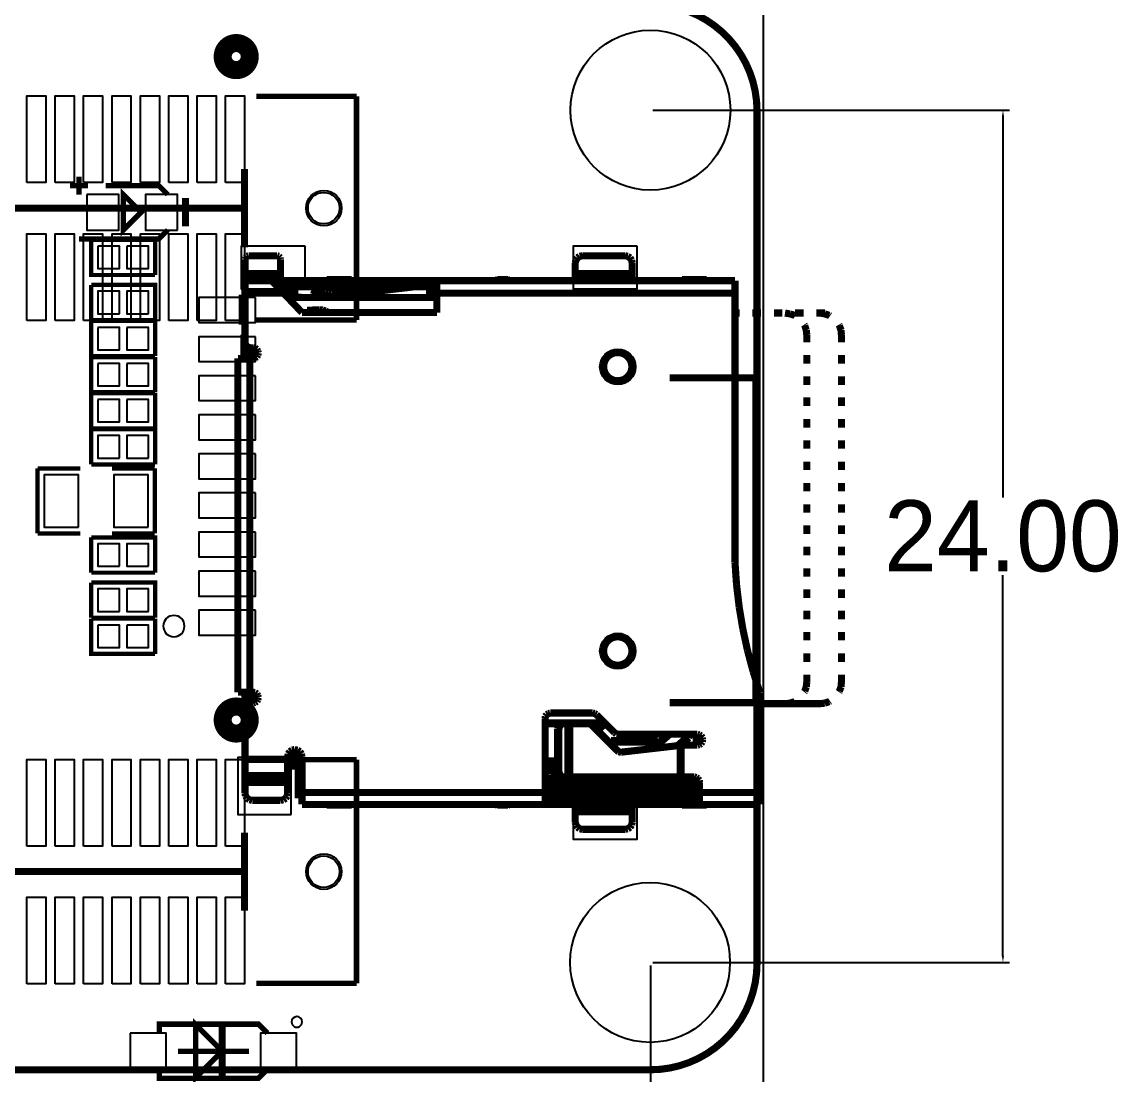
# Model space of a CAD drawing. Extents: x -23 to 189, y -20 to 117.
# Drawn here: x 156.16 to 187.19, y 50.64 to 80.29 of the extents above; entities that cross this region are included whole.
import ezdxf

# ---------------------------------------------------------------- set-up
doc = ezdxf.new("R2010")
doc.units = 0
doc.header["$MEASUREMENT"] = 0
doc.layers.get('0').update_dxf_attribs({"linetype": 'CONTINUOUS'})
doc.layers.get('Defpoints').update_dxf_attribs({"linetype": 'CONTINUOUS'})
for name, color, linetype in [('BOTTOM', 132, 'CONTINUOUS'), ('OUTLINE', 7, 'CONTINUOUS'), ('SILKSCREEN_BOTTOM', 230, 'CONTINUOUS'), ('SILKSCREEN_TOP', 7, 'CONTINUOUS'), ('TOP', 1, 'CONTINUOUS')]:
    doc.layers.add(name, color=color, linetype=linetype)
doc.dimstyles.get("Standard").update_dxf_attribs({"dimtxt": 0.18, "dimasz": 0.18, "dimexe": 0.18, "dimexo": 0.0625, "dimgap": 0.09, "dimtad": 0, "dimtih": 1, "dimtoh": 1, "dimzin": 0, "dimdsep": 46, "dimtxsty": 'STANDARD', "dimcen": 0.09, "dimadec": 0, "dimazin": 0, "dimtfac": 1, "dimtofl": 0, "dimtmove": 0, "dimatfit": 3, "dimfxl": 1, "dimtolj": 1, "dimtzin": 0, "dimarcsym": 0})

# ---------------------------------------------------------------- blocks, each defined once
blk = doc.blocks.new('*D12')
at = {"color": 0, "linetype": 'Continuous', "lineweight": -2}
for p, q in [((173.915, 77.805), (183.958, 77.805)), ((183.778, 77.625), (183.778, 66.896)), ((183.778, 53.987), (183.778, 64.716)), ((173.915, 53.807), (183.958, 53.807))]:
    blk.add_line(p, q, dxfattribs=at)
at = {"color": 0, "linetype": 'Continuous'}
for points in [[(183.748, 77.625), (183.808, 77.625), (183.778, 77.805)], [(183.748, 53.987), (183.808, 53.987), (183.778, 53.807)]]:
    blk.add_solid(points, dxfattribs=at)
at = {"layer": 'Defpoints', "color": 0, "linetype": 'Continuous'}
for p in [(173.853, 77.805), (173.853, 53.807), (183.778, 53.807)]:
    blk.add_point(p, dxfattribs=at)
at = {"color": 0, "linetype": 'Continuous', "insert": (183.778, 65.806), "char_height": 2, "attachment_point": 5}
blk.add_mtext('\\A1;24.00', dxfattribs=at)
blk = doc.blocks.new('*D16')
at = {"color": 0, "linetype": 'Continuous', "lineweight": -2}
for p, q in [((124.851, 53.722), (124.851, -18.86)), ((173.851, 53.724), (173.851, -18.86)), ((125.031, -18.68), (145.595, -18.68)), ((173.671, -18.68), (153.108, -18.68))]:
    blk.add_line(p, q, dxfattribs=at)
at = {"color": 0, "linetype": 'Continuous'}
for points in [[(125.031, -18.65), (125.031, -18.71), (124.851, -18.68)], [(173.671, -18.65), (173.671, -18.71), (173.851, -18.68)]]:
    blk.add_solid(points, dxfattribs=at)
at = {"layer": 'Defpoints', "color": 0, "linetype": 'Continuous'}
for p in [(124.851, 53.785), (173.851, 53.786), (173.851, -18.68)]:
    blk.add_point(p, dxfattribs=at)
at = {"color": 0, "linetype": 'Continuous', "insert": (149.351, -18.68), "char_height": 2, "attachment_point": 5}
blk.add_mtext('\\A1;49.00', dxfattribs=at)

msp = doc.modelspace()

# ---------------------------------------------------------------- linework, layer by layer
at = {"layer": 'BOTTOM'}
for points in [[(157.98292, 75.43038), (157.98292, 74.42962), (158.88208, 74.42962), (158.88208, 75.43038)], [(160.53308, 74.42962), (160.53308, 75.43038), (159.63392, 75.43038), (159.63392, 74.42962)], [(158.29026, 73.97496), (158.29026, 73.34504), (158.89986, 73.34504), (158.89986, 73.97496)], [(159.10814, 73.97496), (159.10814, 73.34504), (159.71774, 73.34504), (159.71774, 73.97496)], [(164.13099, 73.97496), (162.33013, 73.97496), (162.33013, 72.77608), (164.13099, 72.77608)], [(173.48073, 73.97496), (171.67987, 73.97496), (171.67987, 72.77608), (173.48073, 72.77608)], [(158.89986, 72.07504), (158.89986, 72.70496), (158.29026, 72.70496), (158.29026, 72.07504)], [(159.71774, 72.07504), (159.71774, 72.70496), (159.10814, 72.70496), (159.10814, 72.07504)], [(162.73018, 72.52716), (161.12998, 72.52716), (161.12998, 71.82612), (162.73018, 71.82612)], [(158.29026, 71.68896), (158.29026, 71.05904), (158.89986, 71.05904), (158.89986, 71.68896)], [(159.10814, 71.68896), (159.10814, 71.05904), (159.71774, 71.05904), (159.71774, 71.68896)], [(162.73018, 71.42734), (161.12998, 71.42734), (161.12998, 70.7263), (162.73018, 70.7263)], [(158.29026, 70.67296), (158.29026, 70.04304), (158.89986, 70.04304), (158.89986, 70.67296)], [(159.10814, 70.67296), (159.10814, 70.04304), (159.71774, 70.04304), (159.71774, 70.67296)], [(162.73018, 70.32752), (161.12998, 70.32752), (161.12998, 69.62648), (162.73018, 69.62648)], [(158.29026, 69.65696), (158.29026, 69.02704), (158.89986, 69.02704), (158.89986, 69.65696)], [(159.10814, 69.65696), (159.10814, 69.02704), (159.71774, 69.02704), (159.71774, 69.65696)], [(162.73018, 69.2277), (161.12998, 69.2277), (161.12998, 68.52666), (162.73018, 68.52666)], [(158.89986, 68.01104), (158.89986, 68.64096), (158.29026, 68.64096), (158.29026, 68.01104)], [(159.71774, 68.01104), (159.71774, 68.64096), (159.10814, 68.64096), (159.10814, 68.01104)], [(162.73018, 68.12788), (161.12998, 68.12788), (161.12998, 67.42684), (162.73018, 67.42684)], [(157.74162, 66.0654), (157.74162, 67.53606), (156.7815, 67.53606), (156.7815, 66.0654)], [(159.7025, 66.0654), (159.7025, 67.53606), (158.74238, 67.53606), (158.74238, 66.0654)], [(162.73018, 67.02806), (161.12998, 67.02806), (161.12998, 66.32702), (162.73018, 66.32702)], [(162.73018, 65.9257), (161.12998, 65.9257), (161.12998, 65.22466), (162.73018, 65.22466)], [(158.89986, 64.96304), (158.89986, 65.59296), (158.29026, 65.59296), (158.29026, 64.96304)], [(159.71774, 64.96304), (159.71774, 65.59296), (159.10814, 65.59296), (159.10814, 64.96304)], [(162.73018, 64.82588), (161.12998, 64.82588), (161.12998, 64.12484), (162.73018, 64.12484)], [(158.89986, 63.69304), (158.89986, 64.32296), (158.29026, 64.32296), (158.29026, 63.69304)], [(159.71774, 63.69304), (159.71774, 64.32296), (159.10814, 64.32296), (159.10814, 63.69304)], [(162.73018, 63.72606), (161.12998, 63.72606), (161.12998, 63.02502), (162.73018, 63.02502)], [(158.29026, 63.30696), (158.29026, 62.67704), (158.89986, 62.67704), (158.89986, 63.30696)], [(159.10814, 63.30696), (159.10814, 62.67704), (159.71774, 62.67704), (159.71774, 63.30696)], [(163.73348, 57.9755), (163.73348, 59.5757), (162.23234, 59.5757), (162.23234, 57.9755)], [(173.48073, 58.47588), (171.67987, 58.47588), (171.67987, 57.277), (173.48073, 57.277)], [(159.19958, 51.816), (159.19958, 50.8), (160.21558, 50.8), (160.21558, 51.816)], [(163.88842, 50.8), (163.88842, 51.816), (162.87242, 51.816), (162.87242, 50.8)]]:
    msp.add_lwpolyline(points, close=True, dxfattribs=at)
for centre, radius in [((173.85284, 77.80528), 2.25044), ((164.65296, 75.04684), 0.4445), ((172.93082, 70.57644), 0.50038), ((172.93082, 62.57544), 0.50038), ((164.65296, 56.36514), 0.4445), ((173.84014, 53.80736), 2.25044)]:
    msp.add_circle(centre, radius, dxfattribs=at)
at = {"layer": 'OUTLINE'}
msp.add_lwpolyline([(135.8265, 108.966), (133.92912, 110.86338), (24.72182, 110.86338), (22.82444, 108.966), (0, 108.966), (0, 0.762), (22.82444, 0.762), (24.72182, -1.13538), (133.92912, -1.13538), (135.8265, 0.762), (177.038, 0.762), (177.038, 108.966)], close=True, dxfattribs=at)
at = {"layer": 'SILKSCREEN_BOTTOM'}
for points, const_width in [([(158.00832, 75.6793), (157.50794, 75.6793)], 0.14986), ([(157.75686, 75.43038), (157.75686, 75.93076)], 0.14986), ([(160.25876, 75.43038), (160.0073, 75.6793), (158.5087, 75.6793)], 0.14986), ([(159.50692, 74.93), (159.00908, 75.43038), (159.00908, 74.42962), (159.50692, 74.93)], 0.14986), ([(160.75914, 74.53122), (160.75914, 75.32878)], 0.20066), ([(157.75686, 74.1807), (160.0073, 74.1807), (160.25876, 74.42962)], 0.14986), ([(159.90316, 73.1647), (158.10484, 73.1647), (158.10484, 74.1553)], 0.11938), ([(159.90316, 74.1553), (158.10484, 74.1553)], 0.11938), ([(159.90316, 74.1553), (159.90316, 73.1647)], 0.11938), ([(162.433, 73.6092), (162.44824, 73.65238)], 0.20066), ([(162.433, 73.00468), (162.433, 73.6092)], 0.20066), ([(162.44824, 73.65238), (162.4838, 73.69048)], 0.20066), ([(162.4838, 73.69048), (162.5346, 73.70572)], 0.20066), ([(162.5346, 73.70572), (163.33724, 73.70572)], 0.20066), ([(163.33724, 73.70572), (163.38804, 73.69048)], 0.20066), ([(163.38804, 73.69048), (163.4236, 73.65238)], 0.20066), ([(163.4236, 73.65238), (163.43122, 73.6092)], 0.20066), ([(163.43122, 73.6092), (163.43122, 73.00468)], 0.20066), ([(171.73194, 73.5076), (171.7548, 73.58126)], 0.20066), ([(171.73194, 73.00468), (171.73194, 73.5076)], 0.20066), ([(171.7548, 73.58126), (171.79798, 73.6473)], 0.20066), ([(171.79798, 73.6473), (171.8564, 73.69048)], 0.20066), ([(171.8564, 73.69048), (171.93768, 73.70572)], 0.20066), ([(173.13402, 73.70572), (171.93768, 73.70572)], 0.20066), ([(173.13402, 73.70572), (173.21276, 73.69048)], 0.20066), ([(173.21276, 73.69048), (173.2788, 73.6473)], 0.20066), ([(173.2788, 73.6473), (173.32198, 73.58126)], 0.20066), ([(173.32198, 73.58126), (173.33722, 73.5076)], 0.20066), ([(173.33722, 73.00468), (173.33722, 73.5076)], 0.20066), ([(163.43122, 73.20788), (162.433, 73.20788)], 0.20066), ([(173.33722, 73.20788), (171.73194, 73.20788)], 0.20066), ([(158.10484, 72.8853), (159.90316, 72.8853), (159.90316, 71.8947)], 0.11938), ([(158.10484, 71.8947), (158.10484, 72.8853)], 0.11938), ([(162.433, 73.00468), (176.23282, 73.00468)], 0.20066), ([(162.433, 73.00468), (162.433, 71.26732)], 0.20066), ([(163.18484, 73.00468), (164.03828, 72.10806)], 0.20066), ([(163.32962, 72.85736), (164.28466, 72.85736)], 0.20066), ([(167.83812, 72.83704), (163.34486, 72.83704)], 0.20066), ([(163.63696, 72.63892), (163.52012, 72.83704)], 0.20066), ([(164.28466, 72.85736), (164.28466, 73.00468)], 0.20066), ([(167.83812, 72.85736), (164.28466, 72.85736)], 0.20066), ([(164.36594, 72.88784), (164.30752, 72.74814)], 0.20066), ([(164.71646, 72.73544), (164.36594, 72.88784)], 0.20066), ([(164.4396, 73.00468), (164.4396, 72.85736)], 0.20066), ([(164.73678, 73.00468), (164.73678, 73.03262)], 0.20066), ([(165.43782, 73.03262), (164.73678, 73.03262)], 0.20066), ([(164.73678, 72.83704), (164.73678, 72.85736)], 0.20066), ([(167.3479, 73.00468), (164.86886, 72.70496)], 0.20066), ([(167.37076, 72.85228), (164.89172, 72.56018)], 0.20066), ([(165.43782, 73.00468), (165.43782, 73.03262)], 0.20066), ([(165.43782, 72.83704), (165.43782, 72.85736)], 0.20066), ([(167.3479, 73.00468), (167.44442, 73.00468)], 0.20066), ([(167.37076, 72.85228), (167.44442, 72.85736)], 0.20066), ([(167.44442, 73.00468), (167.44442, 72.85736)], 0.20066), ([(167.63238, 72.83704), (167.63238, 72.5297)], 0.20066), ([(167.68318, 73.00468), (167.68318, 72.85736)], 0.20066), ([(167.83812, 73.00468), (167.83812, 72.5297)], 0.20066), ([(167.83812, 72.9742), (167.83812, 72.10806)], 0.20066), ([(169.46372, 73.00468), (169.50182, 73.025)], 0.20066), ([(169.50182, 73.025), (169.53738, 73.03262)], 0.20066), ([(169.8371, 73.03262), (169.53738, 73.03262)], 0.20066), ([(169.63898, 73.03262), (169.63898, 73.025)], 0.20066), ([(169.63898, 73.01992), (169.63898, 73.00468)], 0.20066), ([(169.73296, 73.01992), (169.63898, 73.01992)], 0.20066), ([(169.73296, 73.03262), (169.73296, 73.025)], 0.20066), ([(169.73296, 73.01992), (169.73296, 73.00468)], 0.20066), ([(169.8371, 73.03262), (169.87266, 73.025)], 0.20066), ([(169.87266, 73.025), (169.90822, 73.00468)], 0.20066), ([(175.4378, 73.03262), (174.73676, 73.03262)], 0.20066), ([(174.73676, 73.00468), (174.73676, 73.03262)], 0.20066), ([(175.4378, 73.00468), (175.4378, 73.03262)], 0.20066), ([(176.23282, 73.00468), (176.23282, 65.0621)], 0.20066), ([(162.35172, 72.61098), (162.35172, 71.76516)], 0.20066), ([(162.35172, 72.61098), (162.433, 72.61098)], 0.20066), ([(162.433, 72.65416), (163.5125, 72.65416)], 0.20066), ([(163.93414, 72.63892), (163.53282, 72.63892)], 0.20066), ([(163.63696, 72.5297), (167.83812, 72.5297)], 0.20066), ([(163.93414, 72.5297), (163.93414, 72.63892)], 0.20066), ([(164.65042, 72.59574), (164.30752, 72.74814)], 0.20066), ([(164.76726, 72.56018), (164.65042, 72.59574)], 0.20066), ([(164.78758, 72.71258), (164.71646, 72.73544)], 0.20066), ([(164.89172, 72.56018), (164.76726, 72.56018)], 0.20066), ([(164.86886, 72.70496), (164.78758, 72.71258)], 0.20066), ([(167.63238, 72.63892), (167.83812, 72.63892)], 0.20066), ([(167.83812, 72.65416), (176.23282, 72.65416)], 0.20066), ([(164.03828, 72.10806), (167.83812, 72.10806)], 0.20066), ([(164.28466, 72.1741), (164.18306, 72.16648)], 0.20066), ([(164.28466, 72.1741), (164.18306, 72.16648)], 0.20066), ([(164.18306, 72.16648), (164.19068, 72.10806)], 0.20066), ([(164.18306, 72.16648), (164.19068, 72.10806)], 0.20066), ([(164.28466, 72.1741), (164.53358, 72.1868)], 0.20066), ([(164.28466, 72.1741), (164.53358, 72.1868)], 0.20066), ([(164.28466, 72.10806), (164.28466, 72.1741)], 0.20066), ([(164.28466, 72.10806), (164.28466, 72.1741)], 0.20066), ([(164.53358, 72.1868), (164.61994, 72.17918)], 0.20066), ([(164.61994, 72.17918), (164.70122, 72.15124)], 0.20066), ([(164.70122, 72.15124), (164.77488, 72.10806)], 0.20066), ([(176.23282, 72.09282), (176.3649, 72.09282)], 0.20066), ([(176.23282, 72.09282), (176.3649, 72.09282)], 0.20066), ([(176.7205, 72.09282), (176.9618, 72.09282)], 0.20066), ([(176.72812, 72.09282), (176.9618, 72.09282)], 0.20066), ([(177.32756, 72.09282), (177.56886, 72.09282)], 0.20066), ([(177.32756, 72.09282), (177.56886, 72.09282)], 0.20066), ([(177.63998, 72.09282), (177.77968, 72.06996)], 0.20066), ([(177.77968, 72.06996), (177.91176, 72.02678)], 0.20066), ([(177.91176, 72.02678), (177.93208, 72.01154)], 0.20066), ([(177.92446, 72.09282), (178.16576, 72.09282)], 0.20066), ([(177.92446, 72.09282), (178.16576, 72.09282)], 0.20066), ([(178.5239, 72.09282), (178.65344, 72.09282)], 0.20066), ([(178.5239, 72.09282), (178.7652, 72.09282)], 0.20066), ([(178.61788, 72.09282), (178.75758, 72.06996)], 0.20066), ([(178.75758, 72.06996), (178.88712, 72.02678)], 0.20066), ([(178.88712, 72.02678), (178.90998, 72.01154)], 0.20066), ([(158.10484, 71.8947), (159.90316, 71.8947)], 0.11938), ([(159.90316, 70.8787), (158.10484, 70.8787), (158.10484, 71.8693)], 0.11938), ([(159.90316, 71.8693), (158.10484, 71.8693)], 0.11938), ([(159.90316, 71.8693), (159.90316, 70.8787)], 0.11938), ([(162.35172, 71.76516), (162.433, 71.76516)], 0.20066), ([(178.181, 71.76516), (178.19624, 71.7423)], 0.20066), ([(178.19624, 71.7423), (178.23942, 71.61022)], 0.20066), ([(178.23942, 71.61022), (178.25466, 71.47306)], 0.20066), ([(179.1589, 71.76516), (179.1716, 71.7423)], 0.20066), ([(179.1716, 71.7423), (179.21732, 71.61022)], 0.20066), ([(179.21732, 71.61022), (179.23002, 71.47306)], 0.20066), ([(162.40252, 71.4883), (162.40252, 70.8152)], 0.20066), ([(162.40252, 71.4883), (162.433, 71.4883)], 0.20066), ([(178.25466, 71.47306), (178.25466, 71.26732)], 0.20066), ([(179.23002, 71.47306), (179.23002, 71.26732)], 0.20066), ([(162.433, 70.8152), (162.433, 71.26732)], 0.20066), ([(162.44824, 71.2089), (162.433, 71.26732)], 0.20066), ([(162.47618, 71.1581), (162.44824, 71.2089)], 0.20066), ([(162.52698, 71.13016), (162.47618, 71.1581)], 0.20066), ([(162.5854, 71.11492), (162.52698, 71.13016)], 0.20066), ([(162.5854, 71.11492), (162.65906, 71.11492)], 0.20066), ([(162.6362, 70.8152), (162.6362, 71.11492)], 0.20066), ([(162.65906, 71.11492), (162.71748, 71.1073)], 0.20066), ([(162.71748, 71.1073), (162.76828, 71.07174)], 0.20066), ([(162.76828, 71.07174), (162.79622, 71.02094)], 0.20066), ([(162.79622, 71.02094), (162.81146, 70.97014)], 0.20066), ([(162.81146, 70.97014), (162.79622, 70.91172)], 0.20066), ([(159.90316, 69.8627), (158.10484, 69.8627), (158.10484, 70.8533)], 0.11938), ([(159.90316, 70.8533), (158.10484, 70.8533)], 0.11938), ([(159.90316, 70.8533), (159.90316, 69.8627)], 0.11938), ([(162.23488, 61.41466), (162.23488, 70.8152)], 0.20066), ([(162.23488, 70.8152), (162.65906, 70.8152)], 0.20066), ([(162.57016, 70.8152), (162.57016, 61.41466)], 0.20066), ([(162.71748, 70.83044), (162.65906, 70.8152)], 0.20066), ([(162.76828, 70.86092), (162.71748, 70.83044)], 0.20066), ([(162.79622, 70.91172), (162.76828, 70.86092)], 0.20066), ([(178.25466, 70.91172), (178.25466, 70.67042)], 0.20066), ([(179.23002, 70.91172), (179.23002, 70.67042)], 0.20066), ([(178.25466, 70.31228), (178.25466, 70.07098)], 0.20066), ([(179.23002, 70.31228), (179.23002, 70.07098)], 0.20066), ([(159.90316, 68.8467), (158.10484, 68.8467), (158.10484, 69.8373)], 0.11938), ([(159.90316, 69.8373), (158.10484, 69.8373)], 0.11938), ([(159.90316, 69.8373), (159.90316, 68.8467)], 0.11938), ([(178.25466, 69.71538), (178.25466, 69.47408)], 0.20066), ([(179.23002, 69.71538), (179.23002, 69.47408)], 0.20066), ([(178.25466, 69.10832), (178.25466, 68.86956)], 0.20066), ([(179.23002, 69.10832), (179.23002, 68.86956)], 0.20066), ([(158.10484, 68.8213), (159.90316, 68.8213), (159.90316, 67.8307)], 0.11938), ([(158.10484, 67.8307), (158.10484, 68.8213)], 0.11938), ([(178.25466, 68.51142), (178.25466, 68.27012)], 0.20066), ([(179.23002, 68.51142), (179.23002, 68.27012)], 0.20066), ([(178.25466, 67.91198), (178.25466, 67.67322)], 0.20066), ([(179.23002, 67.91198), (179.23002, 67.67322)], 0.20066), ([(156.591, 67.7164), (157.79242, 67.7164)], 0.11938), ([(156.591, 67.7164), (156.591, 65.8876)], 0.11938), ([(158.10484, 67.8307), (159.90316, 67.8307)], 0.11938), ([(159.893, 67.7164), (158.69158, 67.7164)], 0.11938), ([(159.893, 65.8876), (159.893, 67.7164)], 0.11938), ([(178.25466, 67.30746), (178.25466, 67.07378)], 0.20066), ([(179.23002, 67.30746), (179.23002, 67.07378)], 0.20066), ([(178.25466, 66.71056), (178.25466, 66.46926)], 0.20066), ([(179.23002, 66.71056), (179.23002, 66.46926)], 0.20066), ([(178.25466, 66.11112), (178.25466, 65.86982)], 0.20066), ([(179.23002, 66.11112), (179.23002, 65.86982)], 0.20066), ([(156.591, 65.8876), (157.79242, 65.8876)], 0.11938), ([(158.10484, 65.7733), (159.90316, 65.7733), (159.90316, 64.7827)], 0.11938), ([(158.10484, 64.7827), (158.10484, 65.7733)], 0.11938), ([(159.893, 65.8876), (158.69158, 65.8876)], 0.11938), ([(178.25466, 65.51422), (178.25466, 65.27292)], 0.20066), ([(179.23002, 65.51422), (179.23002, 65.27292)], 0.20066), ([(176.276, 64.4398), (176.23282, 65.0621)], 0.20066), ([(178.25466, 64.90716), (178.25466, 64.6684)], 0.20066), ([(179.23002, 64.90716), (179.23002, 64.6684)], 0.20066), ([(158.10484, 64.7827), (159.90316, 64.7827)], 0.11938), ([(158.10484, 64.5033), (159.90316, 64.5033), (159.90316, 63.5127)], 0.11938), ([(158.10484, 63.5127), (158.10484, 64.5033)], 0.11938), ([(176.34966, 63.82004), (176.276, 64.4398)], 0.20066), ([(178.25466, 64.31026), (178.25466, 64.06896)], 0.20066), ([(179.23002, 64.31026), (179.23002, 64.06896)], 0.20066), ([(176.45126, 63.2079), (176.34966, 63.82004)], 0.20066), ([(178.25466, 63.71082), (178.25466, 63.47206)], 0.20066), ([(179.23002, 63.71082), (179.23002, 63.47206)], 0.20066), ([(158.10484, 63.5127), (159.90316, 63.5127)], 0.11938), ([(159.90316, 62.4967), (158.10484, 62.4967), (158.10484, 63.4873)], 0.11938), ([(159.90316, 63.4873), (158.10484, 63.4873)], 0.11938), ([(159.90316, 63.4873), (159.90316, 62.4967)], 0.11938), ([(176.58334, 62.59576), (176.45126, 63.2079)], 0.20066), ([(178.25466, 63.11392), (178.25466, 62.87262)], 0.20066), ([(179.23002, 63.11392), (179.23002, 62.87262)], 0.20066), ([(176.74336, 61.99632), (176.58334, 62.59576)], 0.20066), ([(178.25466, 62.5094), (178.25466, 62.2681)], 0.20066), ([(179.23002, 62.5094), (179.23002, 62.2681)], 0.20066), ([(176.93386, 61.39942), (176.74336, 61.99632)], 0.20066), ([(178.25466, 61.70676), (178.23942, 61.56706)], 0.20066), ([(178.25466, 61.90996), (178.25466, 61.70676)], 0.20066), ([(179.23002, 61.70676), (179.21732, 61.56706)], 0.20066), ([(179.23002, 61.90996), (179.23002, 61.70676)], 0.20066), ([(162.23488, 61.41466), (162.65906, 61.41466)], 0.20066), ([(162.433, 60.96254), (162.433, 61.41466)], 0.20066), ([(162.6362, 61.11494), (162.6362, 61.41466)], 0.20066), ([(162.65906, 61.41466), (162.71748, 61.40704)], 0.20066), ([(162.71748, 61.40704), (162.76828, 61.37148)], 0.20066), ([(162.76828, 61.37148), (162.79622, 61.31814)], 0.20066), ([(176.93386, 61.39942), (176.93386, 58.2549)], 0.20066), ([(178.19624, 61.4426), (178.181, 61.42228)], 0.20066), ([(178.23942, 61.56706), (178.19624, 61.4426)], 0.20066), ([(179.1716, 61.4426), (179.1589, 61.42228)], 0.20066), ([(179.21732, 61.56706), (179.1716, 61.4426)], 0.20066), ([(162.44824, 61.02096), (162.47618, 61.07176)], 0.20066), ([(162.47618, 61.07176), (162.52698, 61.0997)], 0.20066), ([(162.52698, 61.0997), (162.5854, 61.11494)], 0.20066), ([(162.65906, 61.11494), (162.5854, 61.11494)], 0.20066), ([(162.71748, 61.13018), (162.65906, 61.11494)], 0.20066), ([(162.76828, 61.15812), (162.71748, 61.13018)], 0.20066), ([(162.79622, 61.20892), (162.76828, 61.15812)], 0.20066), ([(162.79622, 61.31814), (162.81146, 61.26734)], 0.20066), ([(162.81146, 61.26734), (162.79622, 61.20892)], 0.20066), ([(176.96942, 61.09208), (178.65344, 61.09208)], 0.20066), ([(176.96942, 61.09208), (177.33518, 61.09208)], 0.20066), ([(177.77968, 61.10732), (177.63998, 61.09208)], 0.20066), ([(177.69078, 61.09208), (177.93208, 61.09208)], 0.20066), ([(177.91176, 61.1505), (177.77968, 61.10732)], 0.20066), ([(177.93208, 61.16574), (177.91176, 61.1505)], 0.20066), ([(178.29022, 61.09208), (178.53152, 61.09208)], 0.20066), ([(178.75758, 61.10732), (178.61788, 61.09208)], 0.20066), ([(178.88712, 61.1505), (178.75758, 61.10732)], 0.20066), ([(178.90998, 61.16574), (178.88712, 61.1505)], 0.20066), ([(162.433, 60.96254), (162.44824, 61.02096)], 0.20066), ([(162.433, 60.96254), (162.433, 58.57748)], 0.20066), ([(170.88612, 60.67806), (170.89374, 60.73648)], 0.20066), ([(170.89374, 60.73648), (170.9293, 60.78728)], 0.20066), ([(170.9293, 60.78728), (170.9801, 60.81522)], 0.20066), ([(170.9801, 60.81522), (171.0309, 60.83046)], 0.20066), ([(171.0309, 60.83046), (172.22216, 60.83046)], 0.20066), ([(172.22216, 60.83046), (172.28058, 60.81522)], 0.20066), ([(172.28058, 60.81522), (172.33138, 60.78728)], 0.20066), ([(172.33138, 60.78728), (172.84192, 60.27674)], 0.20066), ([(170.88612, 58.2549), (170.88612, 60.67806)], 0.20066), ([(172.56506, 60.5536), (170.88612, 60.5536)], 0.20066), ([(172.57776, 60.53074), (170.88612, 60.53074)], 0.20066), ([(171.23664, 60.37834), (171.25188, 60.43676)], 0.20066), ([(171.25188, 60.43676), (171.27982, 60.48756)], 0.20066), ([(171.2722, 60.37834), (171.28744, 60.43676)], 0.20066), ([(171.27982, 60.48756), (171.323, 60.51804)], 0.20066), ([(171.28744, 60.43676), (171.31538, 60.48756)], 0.20066), ([(171.31538, 60.48756), (171.3611, 60.51804)], 0.20066), ([(171.323, 60.51804), (171.38142, 60.53074)], 0.20066), ([(171.3611, 60.51804), (171.41952, 60.53074)], 0.20066), ([(171.38142, 60.53074), (172.10532, 60.53074)], 0.20066), ([(171.41952, 60.53074), (171.4119, 60.53074)], 0.20066), ([(171.52874, 59.0296), (171.52874, 60.53074)], 0.20066), ([(171.57954, 59.0296), (171.57954, 60.53074)], 0.20066), ([(172.10532, 60.53074), (172.16374, 60.51804)], 0.20066), ([(172.11802, 60.53074), (172.17644, 60.51804)], 0.20066), ([(172.16374, 60.51804), (172.20692, 60.47994)], 0.20066), ([(172.17644, 60.51804), (172.22216, 60.47994)], 0.20066), ([(172.20692, 60.47994), (172.22216, 60.47994)], 0.20066), ([(172.90796, 59.77382), (172.20692, 60.47994)], 0.20066), ([(172.92066, 59.77382), (172.22216, 60.47994)], 0.20066), ([(172.31614, 60.53074), (172.4533, 60.48756)], 0.20066), ([(172.4533, 60.48756), (172.33138, 60.37834)], 0.20066), ([(172.57776, 60.52312), (172.35932, 60.34278)], 0.20066), ([(172.4533, 60.48756), (172.56506, 60.51804)], 0.20066), ([(172.56506, 60.51804), (172.57776, 60.52312)], 0.20066), ([(172.57776, 60.52312), (172.57014, 60.52312)], 0.20066), ([(172.57776, 60.52312), (172.58538, 60.53074)], 0.20066), ([(171.2722, 60.37834), (171.23664, 60.37834)], 0.20066), ([(171.23664, 60.37834), (171.23664, 59.182)], 0.20066), ([(171.2722, 60.37834), (171.2722, 59.182)], 0.20066), ([(172.89272, 60.23864), (172.84192, 60.27674)], 0.20066), ([(172.95114, 60.23356), (172.89272, 60.23864)], 0.20066), ([(172.95114, 60.23356), (175.17618, 60.23356)], 0.20066), ([(173.11878, 60.0583), (173.11878, 60.23356)], 0.20066), ([(173.20514, 60.0583), (173.20514, 60.23356)], 0.20066), ([(174.40148, 60.23356), (173.92904, 59.83224)], 0.20066), ([(174.36592, 60.23356), (174.10176, 60.0075)], 0.20066), ([(174.88408, 60.15228), (174.82566, 60.09386)], 0.20066), ([(174.92726, 60.12942), (174.86122, 60.0583)], 0.20066), ([(174.91202, 60.23356), (174.88408, 60.15228)], 0.20066), ([(174.96282, 60.23356), (174.92726, 60.12942)], 0.20066), ([(175.13808, 60.23356), (175.13808, 59.92622)], 0.20066), ([(175.17618, 60.23356), (175.22698, 60.21832)], 0.20066), ([(175.22698, 60.21832), (175.27778, 60.18784)], 0.20066), ([(175.2346, 60.2107), (175.2346, 59.94908)], 0.20066), ([(175.27778, 60.18784), (175.31334, 60.13704)], 0.20066), ([(175.31334, 60.13704), (175.32096, 60.07862)], 0.20066), ([(163.75888, 59.78652), (163.83254, 59.80176)], 0.20066), ([(163.83254, 59.80176), (163.91382, 59.78652)], 0.20066), ([(172.6819, 60.0202), (172.70222, 60.04306)], 0.20066), ([(172.70222, 60.04306), (172.73778, 60.0583)], 0.20066), ([(172.73778, 60.0075), (172.70222, 60.04306)], 0.20066), ([(172.70984, 59.98464), (172.73778, 60.0075)], 0.20066), ([(172.73778, 60.0583), (174.05096, 60.0583)], 0.20066), ([(172.73778, 60.0583), (172.73778, 60.0075)], 0.20066), ([(172.73778, 60.0075), (174.05096, 60.0075)], 0.20066), ([(174.68596, 59.9186), (173.02988, 59.7281)], 0.20066), ([(173.84014, 59.82462), (173.863, 59.84494)], 0.20066), ([(174.05096, 60.0075), (173.863, 59.84494)], 0.20066), ([(173.863, 59.84494), (173.88332, 59.82462)], 0.20066), ([(174.05096, 60.0583), (174.08906, 60.03544)], 0.20066), ([(174.05096, 60.0075), (174.05096, 60.0583)], 0.20066), ([(174.08144, 59.96178), (174.05096, 60.0075)], 0.20066), ([(174.1551, 59.86018), (174.05858, 59.94146)], 0.20066), ([(174.18304, 59.86018), (174.07382, 59.95416)], 0.20066), ([(174.10176, 59.99988), (174.08144, 59.96178)], 0.20066), ([(174.08906, 60.03544), (174.10176, 59.99988)], 0.20066), ([(174.6123, 59.91098), (174.82566, 60.09386)], 0.20066), ([(174.71644, 59.92622), (174.68596, 59.92622)], 0.20066), ([(174.68596, 59.92622), (174.68596, 59.9186)], 0.20066), ([(174.68596, 59.0296), (174.68596, 59.92622)], 0.20066), ([(174.7012, 59.92622), (174.86122, 60.0583)], 0.20066), ([(174.75962, 59.92622), (174.71644, 59.92622)], 0.20066), ([(174.71644, 59.0296), (174.71644, 59.92622)], 0.20066), ([(175.17618, 59.92622), (174.75962, 59.92622)], 0.20066), ([(174.86122, 60.0583), (174.82566, 60.09386)], 0.20066), ([(175.22698, 59.94146), (175.17618, 59.92622)], 0.20066), ([(175.27778, 59.9694), (175.22698, 59.94146)], 0.20066), ([(175.31334, 60.0202), (175.27778, 59.9694)], 0.20066), ([(175.32096, 60.07862), (175.31334, 60.0202)], 0.20066), ([(163.63696, 59.5249), (162.433, 59.5249)], 0.20066), ([(163.63696, 59.59856), (163.64966, 59.6773)], 0.20066), ([(163.63696, 59.59856), (163.63696, 58.57748)], 0.20066), ([(163.93414, 59.53252), (163.63696, 59.53252)], 0.20066), ([(164.03066, 59.63412), (163.64458, 59.63412)], 0.20066), ([(163.64966, 59.6773), (163.69538, 59.74334)], 0.20066), ([(163.69538, 59.74334), (163.75888, 59.78652)], 0.20066), ([(163.91382, 59.78652), (163.97986, 59.74334)], 0.20066), ([(163.93414, 59.53252), (163.93414, 58.43016)], 0.20066), ([(163.97986, 59.74334), (164.02304, 59.6773)], 0.20066), ([(164.02304, 59.6773), (164.03828, 59.59856)], 0.20066), ([(164.03828, 58.2549), (164.03828, 59.59856)], 0.20066), ([(171.23664, 59.48172), (170.88612, 59.48172)], 0.20066), ([(172.90796, 59.77382), (172.92066, 59.77382)], 0.20066), ([(172.95876, 59.73572), (172.90796, 59.77382)], 0.20066), ([(172.95876, 59.74334), (172.92066, 59.77382)], 0.20066), ([(173.00194, 59.7281), (172.95876, 59.74334)], 0.20066), ([(173.01718, 59.7281), (172.95876, 59.73572)], 0.20066), ([(173.02988, 59.7281), (173.01718, 59.7281)], 0.20066), ([(163.93414, 59.3344), (163.63696, 59.3344)], 0.20066), ([(171.23664, 59.436), (170.88612, 59.436)], 0.20066), ([(170.88612, 59.39282), (171.23664, 59.3852)], 0.20066), ([(170.88612, 59.19724), (171.23664, 59.182)], 0.20066), ([(171.23664, 59.182), (171.2722, 59.182)], 0.20066), ([(171.25188, 59.12358), (171.23664, 59.182)], 0.20066), ([(171.28744, 59.12358), (171.2722, 59.182)], 0.20066), ([(163.63696, 59.07278), (162.433, 59.07278)], 0.20066), ([(163.63696, 58.87466), (162.433, 58.87466)], 0.20066), ([(170.88612, 58.98388), (174.78756, 58.98388)], 0.20066), ([(170.88612, 58.93308), (174.78756, 58.93308)], 0.20066), ([(170.88612, 58.88228), (175.2346, 58.88228)], 0.20066), ([(171.27982, 59.07278), (171.25188, 59.12358)], 0.20066), ([(171.323, 59.0423), (171.27982, 59.07278)], 0.20066), ([(171.31538, 59.07278), (171.28744, 59.12358)], 0.20066), ([(171.3611, 59.0423), (171.31538, 59.07278)], 0.20066), ([(171.38142, 59.0296), (171.323, 59.0423)], 0.20066), ([(171.41952, 59.0296), (171.3611, 59.0423)], 0.20066), ([(175.08728, 59.0296), (171.38142, 59.0296)], 0.20066), ([(171.43984, 58.98388), (171.49826, 59.0296)], 0.20066), ([(171.47794, 58.98388), (171.52874, 59.0296)], 0.20066), ([(172.72508, 59.0296), (172.72508, 58.98388)], 0.20066), ([(172.76064, 59.0296), (172.76064, 58.98388)], 0.20066), ([(173.7233, 59.0296), (173.7233, 58.98388)], 0.20066), ([(173.7614, 59.0296), (173.7614, 58.98388)], 0.20066), ([(174.84598, 58.9915), (174.78756, 58.98388)], 0.20066), ([(174.78756, 58.93308), (174.78756, 58.98388)], 0.20066), ([(174.8536, 58.94832), (174.78756, 58.93308)], 0.20066), ([(174.8917, 59.0296), (174.84598, 58.9915)], 0.20066), ([(174.91202, 58.9788), (174.8536, 58.94832)], 0.20066), ([(174.9552, 59.0296), (174.91202, 58.9788)], 0.20066), ([(175.08728, 59.0296), (175.1457, 59.01436)], 0.20066), ([(175.13808, 59.02198), (175.13808, 58.78068)], 0.20066), ([(175.1457, 59.01436), (175.18888, 58.98388)], 0.20066), ([(175.18888, 58.98388), (175.22698, 58.93308)], 0.20066), ([(175.2346, 58.87466), (175.21936, 58.83148)], 0.20066), ([(175.22698, 58.93308), (175.2346, 58.87466)], 0.20066), ([(175.2346, 58.87466), (175.2346, 58.2549)], 0.20066), ([(162.44824, 58.4962), (162.433, 58.57748)], 0.20066), ([(163.63696, 58.57748), (163.62172, 58.4962)], 0.20066), ([(164.03828, 58.6359), (163.93414, 58.6359)], 0.20066), ([(164.03828, 58.59018), (170.88612, 58.59018)], 0.20066), ([(175.2346, 58.78068), (170.88612, 58.78068)], 0.20066), ([(175.2346, 58.6359), (170.88612, 58.6359)], 0.20066), ([(175.18126, 58.79592), (175.13808, 58.78068)], 0.20066), ([(175.21936, 58.83148), (175.18126, 58.79592)], 0.20066), ([(175.2346, 58.59018), (176.93386, 58.59018)], 0.20066), ([(162.49142, 58.43016), (162.44824, 58.4962)], 0.20066), ([(162.55746, 58.38698), (162.49142, 58.43016)], 0.20066), ([(162.6362, 58.37174), (162.55746, 58.38698)], 0.20066), ([(163.43122, 58.37174), (162.6362, 58.37174)], 0.20066), ([(163.5125, 58.38698), (163.43122, 58.37174)], 0.20066), ([(163.57854, 58.43016), (163.5125, 58.38698)], 0.20066), ([(163.62172, 58.4962), (163.57854, 58.43016)], 0.20066), ([(164.03828, 58.43016), (163.93414, 58.43016)], 0.20066), ([(164.03828, 58.2549), (176.93386, 58.2549)], 0.20066), ([(164.73678, 58.2549), (164.73678, 58.23458)], 0.20066), ([(165.43782, 58.2549), (165.43782, 58.23458)], 0.20066), ([(169.53738, 58.23458), (169.47896, 58.2549)], 0.20066), ([(169.63898, 58.24728), (169.73296, 58.24728)], 0.20066), ([(169.63898, 58.23458), (169.63898, 58.24728)], 0.20066), ([(169.73296, 58.23458), (169.73296, 58.24728)], 0.20066), ([(169.89298, 58.2549), (169.8371, 58.23458)], 0.20066), ([(175.2346, 58.43016), (170.88612, 58.43016)], 0.20066), ([(175.2346, 58.40222), (170.88612, 58.40222)], 0.20066), ([(171.73194, 58.2549), (171.73194, 57.75198)], 0.20066), ([(173.33722, 58.2549), (173.33722, 58.0517)], 0.20066), ([(174.73676, 58.43016), (174.73676, 58.40222)], 0.20066), ([(174.73676, 58.2549), (174.73676, 58.23458)], 0.20066), ([(175.4378, 58.2549), (175.4378, 58.23458)], 0.20066), ([(165.43782, 58.23458), (164.73678, 58.23458)], 0.20066), ([(169.53738, 58.23458), (169.8371, 58.23458)], 0.20066), ([(173.33722, 58.0517), (171.73194, 58.0517)], 0.20066), ([(173.33722, 57.75198), (173.33722, 58.0517)], 0.20066), ([(175.4378, 58.23458), (174.73676, 58.23458)], 0.20066), ([(171.7548, 57.67832), (171.73194, 57.75198)], 0.20066), ([(171.79798, 57.61482), (171.7548, 57.67832)], 0.20066), ([(173.32198, 57.67832), (173.2788, 57.61482)], 0.20066), ([(173.33722, 57.75198), (173.32198, 57.67832)], 0.20066), ([(171.8564, 57.5691), (171.79798, 57.61482)], 0.20066), ([(171.93768, 57.5564), (171.8564, 57.5691)], 0.20066), ([(173.13402, 57.5564), (171.93768, 57.5564)], 0.20066), ([(173.21276, 57.5691), (173.13402, 57.5564)], 0.20066), ([(173.2788, 57.61482), (173.21276, 57.5691)], 0.20066), ([(160.02, 51.816), (160.02, 52.07), (162.814, 52.07), (163.068, 51.816)], 0.1524), ([(161.79292, 51.308), (161.04362, 52.0573), (161.04362, 50.5587), (161.79292, 51.308)], 0.14986), ([(161.79292, 50.5587), (161.79292, 52.0573)], 0.20066), ([(162.54476, 51.308), (160.54324, 51.308)], 0.14986), ([(163.068, 50.8), (162.814, 50.546), (160.02, 50.546), (160.02, 50.8)], 0.1524)]:
    msp.add_lwpolyline(points, dxfattribs=dict(at, const_width=const_width))
at = {"layer": 'SILKSCREEN_BOTTOM', "const_width": 0.20066}
for points in [[(173.32706, 70.58406, 1.000383), (172.53458, 70.58152, 0.999617), (173.32706, 70.58406)], [(173.3296, 62.57544, 0.99931), (172.53204, 62.57798, 1.00069), (173.3296, 62.57544)]]:
    msp.add_lwpolyline(points, format="xyb", dxfattribs=at)
at = {"layer": 'SILKSCREEN_BOTTOM'}
for points in [[(160.7312, 63.27648, 1), (160.13044, 63.2764, 1)], [(164.04336, 52.1335, 1), (163.74464, 52.1325, 1)]]:
    msp.add_lwpolyline(points, format="xyb", close=True, dxfattribs=at)
at = {"layer": 'SILKSCREEN_TOP'}
for points, const_width in [([(176.85258, 77.78496, 0.414412), (173.8503, 80.78724)], 0.20066), ([(162.56762, 79.31404, 0.999334), (161.80562, 79.31404, 1.000667), (162.56762, 79.31404)], 0.508), ([(162.56762, 60.63234, 0.999331), (161.80562, 60.63488, 1.000669), (162.56762, 60.63234)], 0.508), ([(173.8503, 50.78476, 0.414412), (176.85258, 53.78704)], 0.20066)]:
    msp.add_lwpolyline(points, format="xyb", dxfattribs=dict(at, const_width=const_width))
for points, const_width in [([(162.7505, 78.19644), (165.57498, 78.19644)], 0.1524), ([(165.57498, 71.89724), (165.57498, 78.19644)], 0.1524), ([(176.85258, 53.78704), (176.85258, 77.78496)], 0.20066), ([(162.4203, 73.94702), (162.4203, 76.14666)], 0.20066), ([(138.68654, 75.04684), (162.4203, 75.04684)], 0.20066), ([(162.7505, 71.89724), (165.57498, 71.89724)], 0.1524), ([(174.3964, 70.26656), (176.81702, 70.26656)], 0.20066), ([(176.81702, 61.12256), (176.81702, 70.26656)], 0.20066), ([(174.3964, 61.12256), (176.81702, 61.12256)], 0.20066), ([(162.7505, 59.51474), (165.57498, 59.51474)], 0.1524), ([(165.57498, 53.21554), (165.57498, 59.51474)], 0.1524), ([(162.4203, 55.26532), (162.4203, 57.46496)], 0.20066), ([(138.68654, 56.36514), (162.4203, 56.36514)], 0.20066), ([(162.7505, 53.21554), (165.57498, 53.21554)], 0.1524), ([(124.85116, 50.78476), (173.8503, 50.78476)], 0.20066)]:
    msp.add_lwpolyline(points, dxfattribs=dict(at, const_width=const_width))
at = {"layer": 'TOP'}
for points in [[(156.28874, 75.76566), (156.28874, 78.2066), (156.82214, 78.2066), (156.82214, 75.76566)], [(157.08884, 75.76566), (157.08884, 78.2066), (157.62224, 78.2066), (157.62224, 75.76566)], [(157.88894, 75.76566), (157.88894, 78.2066), (158.42234, 78.2066), (158.42234, 75.76566)], [(158.68904, 75.76566), (158.68904, 78.2066), (159.22244, 78.2066), (159.22244, 75.76566)], [(159.48914, 75.76566), (159.48914, 78.2066), (160.02254, 78.2066), (160.02254, 75.76566)], [(160.28924, 75.76566), (160.28924, 78.2066), (160.82264, 78.2066), (160.82264, 75.76566)], [(161.08934, 75.76566), (161.08934, 78.2066), (161.62274, 78.2066), (161.62274, 75.76566)], [(161.88944, 75.76566), (161.88944, 78.2066), (162.42284, 78.2066), (162.42284, 75.76566)], [(156.28874, 71.88454), (156.28874, 74.32548), (156.82214, 74.32548), (156.82214, 71.88454)], [(157.08884, 71.88454), (157.08884, 74.32548), (157.62224, 74.32548), (157.62224, 71.88454)], [(157.88894, 71.88454), (157.88894, 74.32548), (158.42234, 74.32548), (158.42234, 71.88454)], [(158.68904, 71.88454), (158.68904, 74.32548), (159.22244, 74.32548), (159.22244, 71.88454)], [(159.48914, 71.88454), (159.48914, 74.32548), (160.02254, 74.32548), (160.02254, 71.88454)], [(160.28924, 71.88454), (160.28924, 74.32548), (160.82264, 74.32548), (160.82264, 71.88454)], [(161.08934, 71.88454), (161.08934, 74.32548), (161.62274, 74.32548), (161.62274, 71.88454)], [(161.88944, 71.88454), (161.88944, 74.32548), (162.42284, 74.32548), (162.42284, 71.88454)], [(156.28874, 57.08396), (156.28874, 59.5249), (156.82214, 59.5249), (156.82214, 57.08396)], [(157.08884, 57.08396), (157.08884, 59.5249), (157.62224, 59.5249), (157.62224, 57.08396)], [(157.88894, 57.08396), (157.88894, 59.5249), (158.42234, 59.5249), (158.42234, 57.08396)], [(158.68904, 57.08396), (158.68904, 59.5249), (159.22244, 59.5249), (159.22244, 57.08396)], [(159.48914, 57.08396), (159.48914, 59.5249), (160.02254, 59.5249), (160.02254, 57.08396)], [(160.28924, 57.08396), (160.28924, 59.5249), (160.82264, 59.5249), (160.82264, 57.08396)], [(161.08934, 57.08396), (161.08934, 59.5249), (161.62274, 59.5249), (161.62274, 57.08396)], [(161.88944, 57.08396), (161.88944, 59.5249), (162.42284, 59.5249), (162.42284, 57.08396)], [(156.28874, 53.20538), (156.28874, 55.64632), (156.82214, 55.64632), (156.82214, 53.20538)], [(157.08884, 53.20538), (157.08884, 55.64632), (157.62224, 55.64632), (157.62224, 53.20538)], [(157.88894, 53.20538), (157.88894, 55.64632), (158.42234, 55.64632), (158.42234, 53.20538)], [(158.68904, 53.20538), (158.68904, 55.64632), (159.22244, 55.64632), (159.22244, 53.20538)], [(159.48914, 53.20538), (159.48914, 55.64632), (160.02254, 55.64632), (160.02254, 53.20538)], [(160.28924, 53.20538), (160.28924, 55.64632), (160.82264, 55.64632), (160.82264, 53.20538)], [(161.08934, 53.20538), (161.08934, 55.64632), (161.62274, 55.64632), (161.62274, 53.20538)], [(161.88944, 53.20538), (161.88944, 55.64632), (162.42284, 55.64632), (162.42284, 53.20538)]]:
    msp.add_lwpolyline(points, close=True, dxfattribs=at)
for centre, radius in [((173.85284, 77.80528), 2.25044), ((164.65296, 75.04684), 0.50038), ((172.93082, 70.57644), 0.50038), ((172.93082, 62.57544), 0.50038), ((164.65296, 56.36514), 0.50038), ((173.84014, 53.80736), 2.25044)]:
    msp.add_circle(centre, radius, dxfattribs=at)

# ---------------------------------------------------------------- dimensions: what is measured, and where the dimension line sits
at = {"linetype": 'Continuous'}
dim = msp.add_linear_dim(base=(183.777869, 53.80736), p1=(173.85284, 77.80528), p2=(173.85284, 53.80736), angle=90, dimstyle='Standard', override={"dimtxt": 2}, dxfattribs=at)
dim.commit()
dim.dimension.update_dxf_attribs({"geometry": '*D12', "text_midpoint": (183.777869, 65.80632)})
dim = msp.add_linear_dim(base=(173.851317, -18.680294), p1=(124.851162, 53.784504), p2=(173.851317, 53.786023), dimstyle='Standard', override={"dimtxt": 2}, dxfattribs=at)
dim.commit()
dim.dimension.update_dxf_attribs({"geometry": '*D16', "text_midpoint": (149.35124, -18.680294)})

doc.saveas('drawing.dxf')
